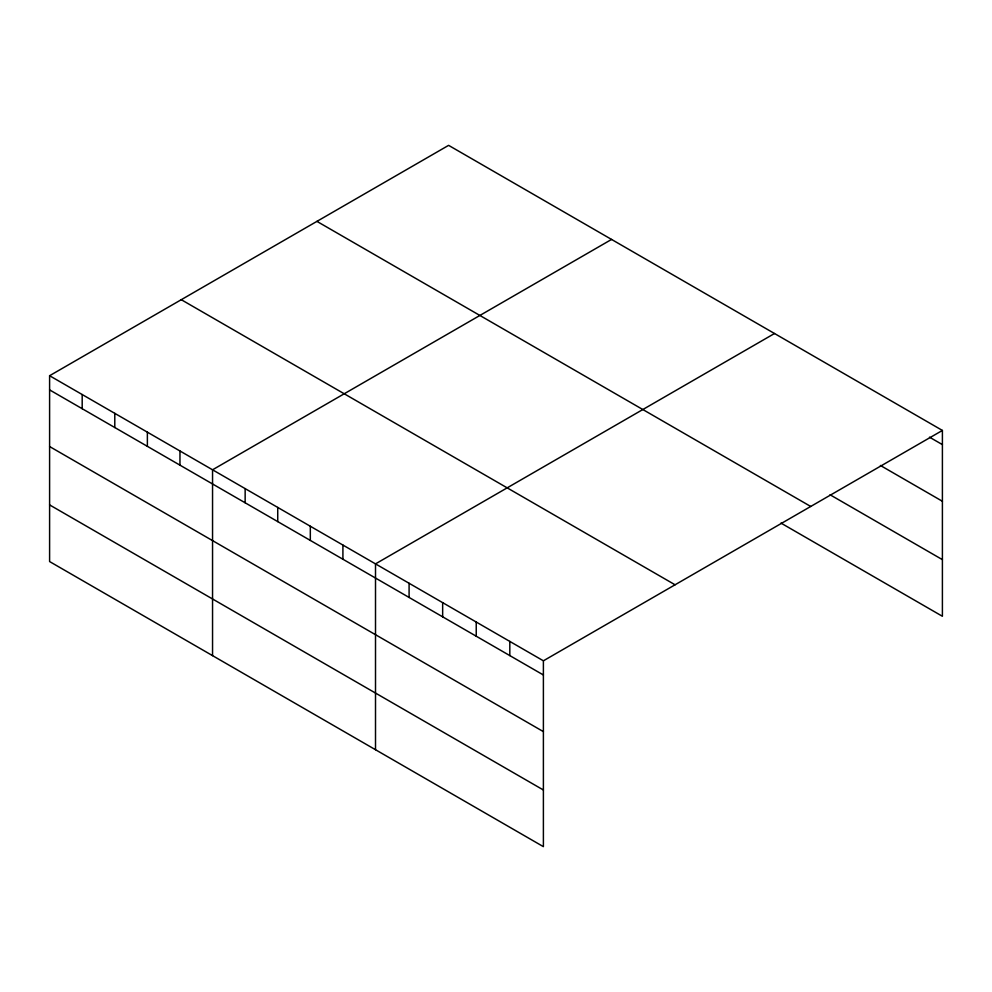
<?xml version="1.0" encoding="UTF-8"?>
<svg xmlns="http://www.w3.org/2000/svg" width="992" height="992" viewBox="0 0 992 992"><rect width="100%" height="100%" fill="white"/><g stroke="black" fill="none" stroke-linecap="round" stroke-linejoin="round"><path stroke-width="1.49" d="M49.6 375.72L543.393 660.808L543.393 846.647L49.6 561.559L49.6 375.72L448.607 145.353L942.4 430.441L942.4 616.28L780.964 523.082M611.556 239.432L212.548 469.799L212.548 655.638M774.504 333.51L375.509 563.878L375.509 749.716M543.393 660.808L942.4 430.441M929.479 437.162L942.4 444.614M880.412 465.471L942.4 501.27M830.044 494.76L942.4 559.637M316.932 221.377L810.724 506.466M181.276 299.696L675.068 584.784M49.6 389.893L543.393 674.982M49.6 446.536L543.393 731.625M49.6 504.903L543.393 789.992M509.814 641.427L509.814 655.588M476.234 622.034L476.234 636.207M442.655 602.652L442.655 616.826M409.088 583.259L409.088 597.432M342.91 545.067L342.91 559.228M310.322 526.244L310.322 540.417M277.735 507.433L277.735 521.606M245.148 488.61L245.148 502.783M179.961 450.988L179.961 465.149M147.374 432.165L147.374 446.338M114.787 413.354L114.787 427.527M82.187 394.531L82.187 408.704"/></g></svg>
